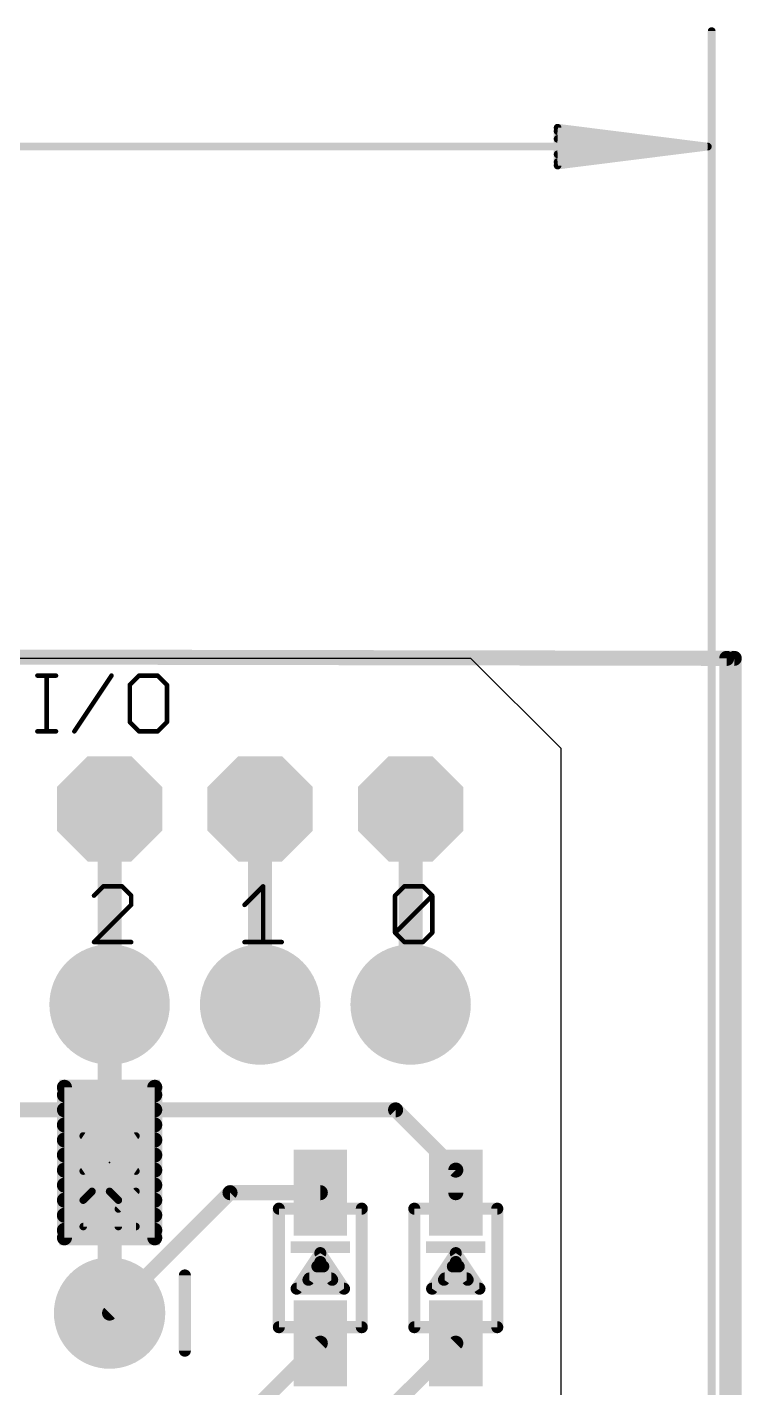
# Model space of a CAD drawing. Extents: x -21.4 to 69.1, y -5.3 to 64.3.
# Drawn here: x 57.03 to 69.09, y 41.03 to 63.99 of the extents above; entities that cross this region are included whole.
import ezdxf

# ---------------------------------------------------------------- set-up
doc = ezdxf.new("R2010")
doc.units = 0
for name, color, linetype in [('1', 12, 'CONTINUOUS'), ('16', 132, 'CONTINUOUS'), ('17', 110, 'CONTINUOUS'), ('20', 53, 'CONTINUOUS'), ('21', 40, 'CONTINUOUS'), ('23', 53, 'CONTINUOUS'), ('24', 53, 'CONTINUOUS'), ('29', 253, 'CONTINUOUS'), ('30', 253, 'CONTINUOUS'), ('47', 253, 'CONTINUOUS'), ('51', 253, 'CONTINUOUS')]:
    doc.layers.add(name, color=color, linetype=linetype)

# ---------------------------------------------------------------- blocks, each defined once
blk = doc.blocks.new('RECT')
blk.add_solid([(-0.5, -0.5), (0.5, -0.5), (-0.5, 0.5), (0.5, 0.5)])
blk = doc.blocks.new('ROUNDP')
at = {"const_width": 0.5}
blk.add_lwpolyline([(0, -0.25, 1), (0, 0.25, 1), (0, -0.25)], format="xyb", dxfattribs=at)
blk = doc.blocks.new('OCTAGONP')
at = {"const_width": 0.5}
blk.add_lwpolyline([(-0.25, -0.1036), (-0.25, 0.1036), (-0.1036, 0.25), (0.1036, 0.25), (0.25, 0.1036), (0.25, -0.1036), (0.1036, -0.25), (-0.1036, -0.25), (-0.25, -0.1036), (-0.25, 0.1036)], dxfattribs=at)

msp = doc.modelspace()

# ---------------------------------------------------------------- linework, layer by layer
at = {"layer": '1'}
for points, const_width in [([(68.961, 53.34), (-0.127, 53.467)], 0.254), ([(68.961, -0.889), (68.961, 53.34)], 0.254), ([(58.42, 50.8), (58.42, 47.498)], 0.4064), ([(60.96, 47.498), (60.96, 50.8)], 0.4064), ([(63.5, 50.8), (63.5, 47.498)], 0.4064), ([(63.246, 45.72), (54.356, 45.72)], 0.254), ([(64.262, 44.704), (63.246, 45.72)], 0.254), ([(64.262, 44.323), (64.262, 44.704)], 0.254), ([(60.452, 44.323), (58.42, 42.291)], 0.254), ([(61.976, 44.323), (60.452, 44.323)], 0.254), ([(61.976, 41.783), (60.96, 40.767)], 0.254), ([(64.262, 41.783), (61.468, 38.989)], 0.254)]:
    msp.add_lwpolyline(points, dxfattribs=dict(at, const_width=const_width))
for points, const_width in [([(69.0245, 53.34, 1), (68.8975, 53.34)], 0.127), ([(68.9609, 53.2765, 1), (68.9611, 53.4035)], 0.127), ([(58.5216, 50.8, 1), (58.3184, 50.8)], 0.2032), ([(61.0616, 50.8, 1), (60.8584, 50.8)], 0.2032), ([(63.6016, 50.8, 1), (63.3984, 50.8)], 0.2032), ([(58.3184, 47.498, 1), (58.5216, 47.498)], 0.2032), ([(60.8584, 47.498, 1), (61.0616, 47.498)], 0.2032), ([(63.3984, 47.498, 1), (63.6016, 47.498)], 0.2032), ([(63.2909, 45.7649, 1), (63.2011, 45.6751)], 0.127), ([(63.246, 45.6565, 1), (63.246, 45.7835)], 0.127), ([(64.3255, 44.704, 1), (64.1985, 44.704)], 0.127), ([(64.2171, 44.6591, 1), (64.3069, 44.7489)], 0.127), ([(60.452, 44.3865, 1), (60.452, 44.2595)], 0.127), ([(60.4969, 44.2781, 1), (60.4071, 44.3679)], 0.127), ([(61.976, 44.2595, 1), (61.976, 44.3865)], 0.127), ([(64.1985, 44.323, 1), (64.3255, 44.323)], 0.127), ([(58.3751, 42.3359, 1), (58.4649, 42.2461)], 0.127), ([(62.0209, 41.7381, 1), (61.9311, 41.8279)], 0.127), ([(64.3069, 41.7381, 1), (64.2171, 41.8279)], 0.127)]:
    msp.add_lwpolyline(points, format="xyb", dxfattribs=dict(at, const_width=const_width))
at = {"layer": '16'}
for points, const_width in [([(68.834, 53.34), (-0.127, 53.467)], 0.254), ([(68.834, -0.889), (68.834, 53.34)], 0.254), ([(58.42, 45.593), (58.42, 47.498)], 0.4064), ([(58.42, 44.069), (58.42, 42.291)], 0.4064)]:
    msp.add_lwpolyline(points, dxfattribs=dict(at, const_width=const_width))
for points, const_width in [([(68.8975, 53.34, 1), (68.7705, 53.34)], 0.127), ([(68.8339, 53.2765, 1), (68.8341, 53.4035)], 0.127), ([(58.5216, 47.498, 1), (58.3184, 47.498)], 0.2032), ([(58.3184, 45.593, 1), (58.5216, 45.593)], 0.2032), ([(58.5216, 44.069, 1), (58.3184, 44.069)], 0.2032), ([(58.3184, 42.291, 1), (58.5216, 42.291)], 0.2032)]:
    msp.add_lwpolyline(points, format="xyb", dxfattribs=dict(at, const_width=const_width))
at = {"layer": '20'}
for p, q in [((64.516, 53.34), (0, 53.34)), ((66.04, 51.816), (64.516, 53.34)), ((66.04, 40.386), (66.04, 51.816))]:
    msp.add_line(p, q, dxfattribs=at)
at = {"layer": '21'}
for points, const_width in [([(57.2019, 53.0487), (57.5154, 53.0487)], 0.0762), ([(57.3587, 52.1081), (57.3587, 53.0487)], 0.0762), ([(57.8256, 52.1081), (58.4526, 53.0487)], 0.0762), ([(58.9179, 53.0487), (58.7611, 52.8919)], 0.0762), ([(59.2314, 53.0487), (58.9179, 53.0487)], 0.0762), ([(59.3882, 52.8919), (59.2314, 53.0487)], 0.0762), ([(58.7611, 52.8919), (58.7611, 52.2649)], 0.0762), ([(59.3882, 52.2649), (59.3882, 52.8919)], 0.0762), ([(57.2019, 52.1081), (57.5154, 52.1081)], 0.0762), ([(58.7611, 52.2649), (58.9179, 52.1081)], 0.0762), ([(58.9179, 52.1081), (59.2314, 52.1081)], 0.0762), ([(59.2314, 52.1081), (59.3882, 52.2649)], 0.0762), ([(58.3143, 49.4927), (58.1576, 49.3359)], 0.0762), ([(58.6279, 49.4927), (58.3143, 49.4927)], 0.0762), ([(58.7847, 49.3359), (58.6279, 49.4927)], 0.0762), ([(58.7847, 49.1792), (58.7847, 49.3359)], 0.0762), ([(60.6976, 49.1792), (61.0111, 49.4927)], 0.0762), ([(61.0111, 49.4927), (61.0111, 48.5521)], 0.0762), ([(63.2376, 49.3359), (63.3943, 49.4927)], 0.0762), ([(63.2376, 48.7089), (63.2376, 49.3359)], 0.0762), ([(63.2376, 48.7089), (63.8647, 49.3359)], 0.0762), ([(63.3943, 49.4927), (63.7079, 49.4927)], 0.0762), ([(63.7079, 49.4927), (63.8647, 49.3359)], 0.0762), ([(63.8647, 49.3359), (63.8647, 48.7089)], 0.0762), ([(58.1576, 48.5521), (58.7847, 49.1792)], 0.0762), ([(63.3943, 48.5521), (63.2376, 48.7089)], 0.0762), ([(63.8647, 48.7089), (63.7079, 48.5521)], 0.0762), ([(58.7847, 48.5521), (58.1576, 48.5521)], 0.0762), ([(60.6976, 48.5521), (61.3247, 48.5521)], 0.0762), ([(63.7079, 48.5521), (63.3943, 48.5521)], 0.0762), ([(57.9747, 44.687), (58.8645, 45.2802)], 0.127), ([(57.9747, 45.2802), (58.8645, 44.687)], 0.127), ([(57.9747, 44.1964), (58.123, 44.3447)], 0.127), ([(58.123, 44.3447), (58.4196, 44.3447)], 0.127), ([(58.4196, 44.3447), (58.5679, 44.1964)], 0.127), ([(58.5679, 44.0481), (58.8645, 44.3447)], 0.127), ([(57.9747, 43.7515), (57.9747, 44.1964)], 0.127), ([(58.5679, 44.1964), (58.5679, 43.7515)], 0.127), ([(61.276, 42.053), (61.276, 44.053)], 0.2032), ([(62.676, 44.053), (62.676, 42.053)], 0.2032), ([(63.562, 42.053), (63.562, 44.053)], 0.2032), ([(64.962, 44.053), (64.962, 42.053)], 0.2032), ([(58.8645, 43.7515), (57.9747, 43.7515)], 0.127), ([(61.576, 42.703), (61.976, 43.303)], 0.2032), ([(61.976, 43.303), (62.376, 42.703)], 0.2032), ([(63.862, 42.703), (64.262, 43.303)], 0.2032), ([(64.262, 43.303), (64.662, 42.703)], 0.2032), ([(61.776, 42.853), (61.976, 43.153)], 0.2032), ([(61.9263, 43.0784), (62.0257, 43.0784)], 0.2032), ([(61.976, 43.153), (62.176, 42.853)], 0.2032), ([(64.062, 42.853), (64.262, 43.153)], 0.2032), ([(64.2123, 43.0784), (64.3117, 43.0784)], 0.2032), ([(64.262, 43.153), (64.462, 42.853)], 0.2032), ([(62.176, 42.853), (61.776, 42.853)], 0.2032), ([(61.7908, 42.8752), (62.1612, 42.8752)], 0.2032), ([(64.462, 42.853), (64.062, 42.853)], 0.2032), ([(64.0768, 42.8752), (64.4472, 42.8752)], 0.2032), ([(62.376, 42.703), (61.576, 42.703)], 0.2032), ([(64.662, 42.703), (63.862, 42.703)], 0.2032)]:
    msp.add_lwpolyline(points, dxfattribs=dict(at, const_width=const_width))
for points, const_width in [([(57.2019, 53.0678, 1), (57.2019, 53.0297)], 0.0381), ([(57.3777, 53.0487, 1), (57.3396, 53.0487)], 0.0381), ([(57.5154, 53.0297, 1), (57.5154, 53.0678)], 0.0381), ([(58.4685, 53.0381, 1), (58.4368, 53.0593)], 0.0381), ([(58.9179, 53.0678, 1), (58.9179, 53.0297)], 0.0381), ([(58.9313, 53.0352, 1), (58.9044, 53.0622)], 0.0381), ([(59.2449, 53.0622, 1), (59.2179, 53.0352)], 0.0381), ([(59.2314, 53.0297, 1), (59.2314, 53.0678)], 0.0381), ([(58.7801, 52.8919, 1), (58.742, 52.8919)], 0.0381), ([(58.7476, 52.9054, 1), (58.7746, 52.8785)], 0.0381), ([(59.4072, 52.8919, 1), (59.3691, 52.8919)], 0.0381), ([(59.3747, 52.8785, 1), (59.4016, 52.9054)], 0.0381), ([(57.2019, 52.1272, 1), (57.2019, 52.0891)], 0.0381), ([(57.3396, 52.1081, 1), (57.3777, 52.1081)], 0.0381), ([(57.5154, 52.0891, 1), (57.5154, 52.1272)], 0.0381), ([(57.8097, 52.1187, 1), (57.8414, 52.0975)], 0.0381), ([(58.742, 52.2649, 1), (58.7801, 52.2649)], 0.0381), ([(58.7746, 52.2783, 1), (58.7476, 52.2514)], 0.0381), ([(58.9179, 52.1272, 1), (58.9179, 52.0891)], 0.0381), ([(58.9044, 52.0946, 1), (58.9313, 52.1216)], 0.0381), ([(59.2179, 52.1216, 1), (59.2449, 52.0946)], 0.0381), ([(59.2314, 52.0891, 1), (59.2314, 52.1272)], 0.0381), ([(59.3691, 52.2649, 1), (59.4072, 52.2649)], 0.0381), ([(59.4016, 52.2514, 1), (59.3747, 52.2783)], 0.0381), ([(58.1441, 49.3494, 1), (58.1711, 49.3225)], 0.0381), ([(58.3143, 49.5118, 1), (58.3143, 49.4737)], 0.0381), ([(58.3278, 49.4792, 1), (58.3009, 49.5062)], 0.0381), ([(58.6414, 49.5062, 1), (58.6144, 49.4792)], 0.0381), ([(58.6279, 49.4737, 1), (58.6279, 49.5118)], 0.0381), ([(58.8037, 49.3359, 1), (58.7656, 49.3359)], 0.0381), ([(58.7712, 49.3225, 1), (58.7981, 49.3494)], 0.0381), ([(61.0302, 49.4927, 1), (60.9921, 49.4927)], 0.0381), ([(61.0246, 49.4792, 1), (60.9976, 49.5062)], 0.0381), ([(63.2566, 49.3359, 1), (63.2185, 49.3359)], 0.0381), ([(63.2241, 49.3494, 1), (63.2511, 49.3225)], 0.0381), ([(63.3943, 49.5118, 1), (63.3943, 49.4737)], 0.0381), ([(63.4078, 49.4792, 1), (63.3809, 49.5062)], 0.0381), ([(63.7214, 49.5062, 1), (63.6944, 49.4792)], 0.0381), ([(63.7079, 49.4737, 1), (63.7079, 49.5118)], 0.0381), ([(63.8837, 49.3359, 1), (63.8456, 49.3359)], 0.0381), ([(63.8781, 49.3225, 1), (63.8512, 49.3494)], 0.0381), ([(63.8512, 49.3225, 1), (63.8781, 49.3494)], 0.0381), ([(58.7656, 49.1792, 1), (58.8037, 49.1792)], 0.0381), ([(58.7981, 49.1657, 1), (58.7712, 49.1926)], 0.0381), ([(60.6841, 49.1926, 1), (60.7111, 49.1657)], 0.0381), ([(63.2185, 48.7089, 1), (63.2566, 48.7089)], 0.0381), ([(63.2511, 48.7223, 1), (63.2241, 48.6954)], 0.0381), ([(63.2241, 48.7223, 1), (63.2511, 48.6954)], 0.0381), ([(63.8456, 48.7089, 1), (63.8837, 48.7089)], 0.0381), ([(63.8781, 48.6954, 1), (63.8512, 48.7223)], 0.0381), ([(58.1576, 48.5712, 1), (58.1576, 48.5331)], 0.0381), ([(58.1441, 48.5656, 1), (58.1711, 48.5386)], 0.0381), ([(58.7847, 48.5331, 1), (58.7847, 48.5712)], 0.0381), ([(60.6976, 48.5712, 1), (60.6976, 48.5331)], 0.0381), ([(60.9921, 48.5521, 1), (61.0302, 48.5521)], 0.0381), ([(61.3247, 48.5331, 1), (61.3247, 48.5712)], 0.0381), ([(63.3943, 48.5712, 1), (63.3943, 48.5331)], 0.0381), ([(63.3809, 48.5386, 1), (63.4078, 48.5656)], 0.0381), ([(63.6944, 48.5656, 1), (63.7214, 48.5386)], 0.0381), ([(63.7079, 48.5331, 1), (63.7079, 48.5712)], 0.0381), ([(57.9924, 45.3066, 1), (57.9571, 45.2538)], 0.0635), ([(58.8821, 45.2538, 1), (58.8469, 45.3066)], 0.0635), ([(57.9571, 44.7134, 1), (57.9924, 44.6606)], 0.0635), ([(58.8469, 44.6606, 1), (58.8821, 44.7134)], 0.0635), ([(58.123, 44.3764, 1), (58.123, 44.3129)], 0.0635), ([(58.1455, 44.3222, 1), (58.1006, 44.3671)], 0.0635), ([(58.4421, 44.3671, 1), (58.3972, 44.3222)], 0.0635), ([(58.4196, 44.3129, 1), (58.4196, 44.3764)], 0.0635), ([(58.887, 44.3222, 1), (58.842, 44.3671)], 0.0635), ([(58.0065, 44.1964, 1), (57.943, 44.1964)], 0.0635), ([(57.9523, 44.2188, 1), (57.9972, 44.1739)], 0.0635), ([(58.5997, 44.1964, 1), (58.5362, 44.1964)], 0.0635), ([(58.5455, 44.0705, 1), (58.5904, 44.0256)], 0.0635), ([(58.5455, 44.1739, 1), (58.5904, 44.2188)], 0.0635), ([(61.3268, 44.053, 1), (61.2252, 44.053)], 0.1016), ([(62.7268, 44.053, 1), (62.6252, 44.053)], 0.1016), ([(63.6128, 44.053, 1), (63.5112, 44.053)], 0.1016), ([(65.0128, 44.053, 1), (64.9112, 44.053)], 0.1016), ([(57.9747, 43.7833, 1), (57.9747, 43.7197)], 0.0635), ([(57.943, 43.7515, 1), (58.0065, 43.7515)], 0.0635), ([(58.5362, 43.7515, 1), (58.5997, 43.7515)], 0.0635), ([(58.8645, 43.7197, 1), (58.8645, 43.7833)], 0.0635), ([(62.0183, 43.3312, 1), (61.9337, 43.2748)], 0.1016), ([(62.0183, 43.2748, 1), (61.9337, 43.3312)], 0.1016), ([(64.3043, 43.3312, 1), (64.2197, 43.2748)], 0.1016), ([(64.3043, 43.2748, 1), (64.2197, 43.3312)], 0.1016), ([(61.9263, 43.1292, 1), (61.9263, 43.0276)], 0.1016), ([(62.0183, 43.1812, 1), (61.9337, 43.1248)], 0.1016), ([(62.0183, 43.1248, 1), (61.9337, 43.1812)], 0.1016), ([(62.0257, 43.0276, 1), (62.0257, 43.1292)], 0.1016), ([(64.2123, 43.1292, 1), (64.2123, 43.0276)], 0.1016), ([(64.3043, 43.1812, 1), (64.2197, 43.1248)], 0.1016), ([(64.3043, 43.1248, 1), (64.2197, 43.1812)], 0.1016), ([(64.3117, 43.0276, 1), (64.3117, 43.1292)], 0.1016), ([(61.776, 42.9038, 1), (61.776, 42.8022)], 0.1016), ([(61.7908, 42.926, 1), (61.7908, 42.8244)], 0.1016), ([(62.1612, 42.8244, 1), (62.1612, 42.926)], 0.1016), ([(62.176, 42.8022, 1), (62.176, 42.9038)], 0.1016), ([(64.062, 42.9038, 1), (64.062, 42.8022)], 0.1016), ([(64.0768, 42.926, 1), (64.0768, 42.8244)], 0.1016), ([(64.4472, 42.8244, 1), (64.4472, 42.926)], 0.1016), ([(64.462, 42.8022, 1), (64.462, 42.9038)], 0.1016), ([(61.576, 42.7538, 1), (61.576, 42.6522)], 0.1016), ([(61.5337, 42.7312, 1), (61.6183, 42.6748)], 0.1016), ([(61.7337, 42.8812, 1), (61.8183, 42.8248)], 0.1016), ([(62.1337, 42.8248, 1), (62.2183, 42.8812)], 0.1016), ([(62.3337, 42.6748, 1), (62.4183, 42.7312)], 0.1016), ([(62.376, 42.6522, 1), (62.376, 42.7538)], 0.1016), ([(63.862, 42.7538, 1), (63.862, 42.6522)], 0.1016), ([(63.8197, 42.7312, 1), (63.9043, 42.6748)], 0.1016), ([(64.0197, 42.8812, 1), (64.1043, 42.8248)], 0.1016), ([(64.4197, 42.8248, 1), (64.5043, 42.8812)], 0.1016), ([(64.6197, 42.6748, 1), (64.7043, 42.7312)], 0.1016), ([(64.662, 42.6522, 1), (64.662, 42.7538)], 0.1016), ([(61.2252, 42.053, 1), (61.3268, 42.053)], 0.1016), ([(62.6252, 42.053, 1), (62.7268, 42.053)], 0.1016), ([(63.5112, 42.053, 1), (63.6128, 42.053)], 0.1016), ([(64.9112, 42.053, 1), (65.0128, 42.053)], 0.1016)]:
    msp.add_lwpolyline(points, format="xyb", dxfattribs=dict(at, const_width=const_width))
at = {"layer": '23'}
for p in [(61.976, 43.053), (64.262, 43.053)]:
    msp.add_point(p, dxfattribs=at)
at = {"layer": '24'}
msp.add_point((58.42, 44.831), dxfattribs=at)
at = {"layer": '30', "const_width": 0.254}
for points in [[(57.658, 46.101), (57.658, 43.561)], [(59.182, 46.101), (57.658, 46.101)], [(59.182, 43.561), (59.182, 46.101)], [(57.658, 45.974), (59.182, 45.974)], [(57.658, 45.72), (59.182, 45.72)], [(57.658, 45.466), (59.182, 45.466)], [(57.658, 45.212), (59.182, 45.212)], [(57.658, 44.958), (59.182, 44.958)], [(57.658, 44.704), (59.182, 44.704)], [(57.658, 44.45), (59.182, 44.45)], [(57.658, 44.196), (59.182, 44.196)], [(57.658, 43.942), (59.182, 43.942)], [(57.658, 43.688), (59.182, 43.688)], [(57.658, 43.561), (59.182, 43.561)]]:
    msp.add_lwpolyline(points, dxfattribs=at)
at = {"layer": '30', "const_width": 0.127}
for points in [[(57.7215, 46.101, 1), (57.5945, 46.101)], [(57.658, 46.1645, 1), (57.658, 46.0375)], [(59.2455, 46.101, 1), (59.1185, 46.101)], [(59.182, 46.0375, 1), (59.182, 46.1645)], [(57.658, 46.0375, 1), (57.658, 45.9105)], [(59.182, 45.9105, 1), (59.182, 46.0375)], [(57.658, 45.7835, 1), (57.658, 45.6565)], [(59.182, 45.6565, 1), (59.182, 45.7835)], [(57.658, 45.5295, 1), (57.658, 45.4025)], [(59.182, 45.4025, 1), (59.182, 45.5295)], [(57.658, 45.2755, 1), (57.658, 45.1485)], [(59.182, 45.1485, 1), (59.182, 45.2755)], [(57.658, 45.0215, 1), (57.658, 44.8945)], [(59.182, 44.8945, 1), (59.182, 45.0215)], [(57.658, 44.7675, 1), (57.658, 44.6405)], [(59.182, 44.6405, 1), (59.182, 44.7675)], [(57.658, 44.5135, 1), (57.658, 44.3865)], [(59.182, 44.3865, 1), (59.182, 44.5135)], [(57.658, 44.2595, 1), (57.658, 44.1325)], [(59.182, 44.1325, 1), (59.182, 44.2595)], [(57.658, 44.0055, 1), (57.658, 43.8785)], [(59.182, 43.8785, 1), (59.182, 44.0055)], [(57.658, 43.7515, 1), (57.658, 43.6245)], [(57.658, 43.6245, 1), (57.658, 43.4975)], [(59.182, 43.6245, 1), (59.182, 43.7515)], [(59.182, 43.4975, 1), (59.182, 43.6245)], [(57.5945, 43.561, 1), (57.7215, 43.561)], [(59.1185, 43.561, 1), (59.2455, 43.561)]]:
    msp.add_lwpolyline(points, format="xyb", dxfattribs=at)
at = {"layer": '47', "const_width": 0.13}
for points in [[(68.58, 32.258), (68.58, 63.926)], [(68.515, 61.976), (65.98, 62.2952)], [(65.98, 62.2952), (65.98, 61.6568)], [(68.515, 61.976), (65.98, 62.236)], [(0.192, 61.976), (68.515, 61.976)], [(68.515, 61.976), (65.98, 62.106)], [(65.98, 61.6568), (68.515, 61.976)], [(65.98, 61.846), (68.515, 61.976)], [(65.98, 61.716), (68.515, 61.976)]]:
    msp.add_lwpolyline(points, dxfattribs=at)
at = {"layer": '47', "const_width": 0.065}
for points in [[(68.6125, 63.926, 1), (68.5475, 63.926)], [(65.9841, 62.3275, 1), (65.9759, 62.263)], [(66.0125, 62.2952, 1), (65.9475, 62.2952)], [(65.9833, 62.2683, 1), (65.9767, 62.2037)], [(65.9817, 62.1385, 1), (65.9783, 62.0735)], [(68.5191, 61.9438, 1), (68.5109, 62.0082)], [(68.5109, 61.9438, 1), (68.5191, 62.0082)], [(68.5183, 61.9437, 1), (68.5117, 62.0083)], [(68.5117, 61.9437, 1), (68.5183, 62.0083)], [(68.5133, 61.9435, 1), (68.5167, 62.0085)], [(68.5167, 61.9435, 1), (68.5133, 62.0085)], [(68.515, 61.9435, 1), (68.515, 62.0085)], [(65.9783, 61.8785, 1), (65.9817, 61.8135)], [(65.9767, 61.7483, 1), (65.9833, 61.6837)], [(65.9759, 61.689, 1), (65.9841, 61.6245)], [(65.9475, 61.6568, 1), (66.0125, 61.6568)]]:
    msp.add_lwpolyline(points, format="xyb", dxfattribs=at)
at = {"layer": '51'}
for p, q in [((64.516, 53.34), (0, 53.34)), ((66.04, 51.816), (64.516, 53.34)), ((66.04, 40.386), (66.04, 51.816))]:
    msp.add_line(p, q, dxfattribs=at)
at = {"layer": '51', "const_width": 0.2032}
for points in [[(61.276, 44.053), (62.676, 44.053)], [(63.562, 44.053), (64.962, 44.053)], [(59.69, 41.656), (59.69, 42.926)], [(62.676, 42.053), (61.276, 42.053)], [(64.962, 42.053), (63.562, 42.053)]]:
    msp.add_lwpolyline(points, dxfattribs=at)
at = {"layer": '51', "const_width": 0.1016}
for points in [[(61.276, 44.1038, 1), (61.276, 44.0022)], [(62.676, 44.0022, 1), (62.676, 44.1038)], [(63.562, 44.1038, 1), (63.562, 44.0022)], [(64.962, 44.0022, 1), (64.962, 44.1038)], [(59.7408, 42.926, 1), (59.6392, 42.926)], [(61.276, 42.1038, 1), (61.276, 42.0022)], [(62.676, 42.0022, 1), (62.676, 42.1038)], [(63.562, 42.1038, 1), (63.562, 42.0022)], [(64.962, 42.0022, 1), (64.962, 42.1038)], [(59.6392, 41.656, 1), (59.7408, 41.656)]]:
    msp.add_lwpolyline(points, format="xyb", dxfattribs=at)

# ---------------------------------------------------------------- block references
at = {"layer": '1', "xscale": 1.35, "yscale": 0.8, "rotation": 270}
for p in [(61.976, 44.323), (64.262, 44.323), (61.976, 41.783), (64.262, 41.783)]:
    msp.add_blockref('RECT', p, dxfattribs=at)
at = {"layer": '16', "rotation": 270}
for p, xscale, yscale in [((58.42, 45.593), 1.1684, 1.6002), ((58.42, 44.831), 0.635, 0.2032), ((58.42, 44.069), 1.1684, 1.6002)]:
    msp.add_blockref('RECT', p, dxfattribs=dict(at, xscale=xscale, yscale=yscale))
at = {"layer": '17', "xscale": 1.6764, "yscale": 1.6764}
for p in [(58.42, 50.8), (58.42, 50.8), (60.96, 50.8), (60.96, 50.8), (63.5, 50.8), (63.5, 50.8)]:
    msp.add_blockref('OCTAGONP', p, dxfattribs=at)
at = {"layer": '17'}
for p, xscale, yscale, rotation in [((58.42, 47.498), 1.9304, 1.9304, 90), ((58.42, 47.498), 1.9304, 1.9304, 90), ((60.96, 47.498), 1.9304, 1.9304, 90), ((60.96, 47.498), 1.9304, 1.9304, 90), ((63.5, 47.498), 1.9304, 1.9304, 90), ((63.5, 47.498), 1.9304, 1.9304, 90), ((58.42, 42.291), 1.778, 1.778, 270), ((58.42, 42.291), 1.778, 1.778, 270)]:
    msp.add_blockref('ROUNDP', p, dxfattribs=dict(at, xscale=xscale, yscale=yscale, rotation=rotation))
at = {"layer": '21', "xscale": 0.2, "rotation": 270}
for p in [(61.976, 43.403), (64.262, 43.403)]:
    msp.add_blockref('RECT', p, dxfattribs=at)
at = {"layer": '29', "xscale": 1.778, "yscale": 1.778}
for p in [(58.42, 50.8), (60.96, 50.8), (63.5, 50.8)]:
    msp.add_blockref('OCTAGONP', p, dxfattribs=at)
at = {"layer": '29'}
for name, p, xscale, yscale, rotation in [('ROUNDP', (58.42, 47.498), 2.032, 2.032, 90), ('ROUNDP', (60.96, 47.498), 2.032, 2.032, 90), ('ROUNDP', (63.5, 47.498), 2.032, 2.032, 90), ('RECT', (61.976, 44.323), 1.4516, 0.9016, 270), ('RECT', (64.262, 44.323), 1.4516, 0.9016, 270), ('ROUNDP', (58.42, 42.291), 1.8796, 1.8796, 270), ('RECT', (61.976, 41.783), 1.4516, 0.9016, 270), ('RECT', (64.262, 41.783), 1.4516, 0.9016, 270)]:
    msp.add_blockref(name, p, dxfattribs=dict(at, xscale=xscale, yscale=yscale, rotation=rotation))
at = {"layer": '30', "xscale": 1.778, "yscale": 1.778}
for p in [(58.42, 50.8), (60.96, 50.8), (63.5, 50.8)]:
    msp.add_blockref('OCTAGONP', p, dxfattribs=at)
at = {"layer": '30'}
for name, p, xscale, yscale, rotation in [('ROUNDP', (58.42, 47.498), 2.032, 2.032, 90), ('ROUNDP', (60.96, 47.498), 2.032, 2.032, 90), ('ROUNDP', (63.5, 47.498), 2.032, 2.032, 90), ('RECT', (58.42, 45.593), 1.27, 1.7018, 270), ('RECT', (58.42, 44.831), 0.7366, 0.3048, 270), ('RECT', (58.42, 44.069), 1.27, 1.7018, 270), ('ROUNDP', (58.42, 42.291), 1.8796, 1.8796, 270)]:
    msp.add_blockref(name, p, dxfattribs=dict(at, xscale=xscale, yscale=yscale, rotation=rotation))
at = {"layer": '51', "xscale": 0.508, "yscale": 0.508}
for p in [(58.42, 47.498), (60.96, 47.498), (63.5, 47.498)]:
    msp.add_blockref('RECT', p, dxfattribs=at)
at = {"layer": '51', "xscale": 0.508, "yscale": 0.508, "rotation": 180}
msp.add_blockref('RECT', (58.42, 42.291), dxfattribs=at)

doc.saveas('drawing.dxf')
